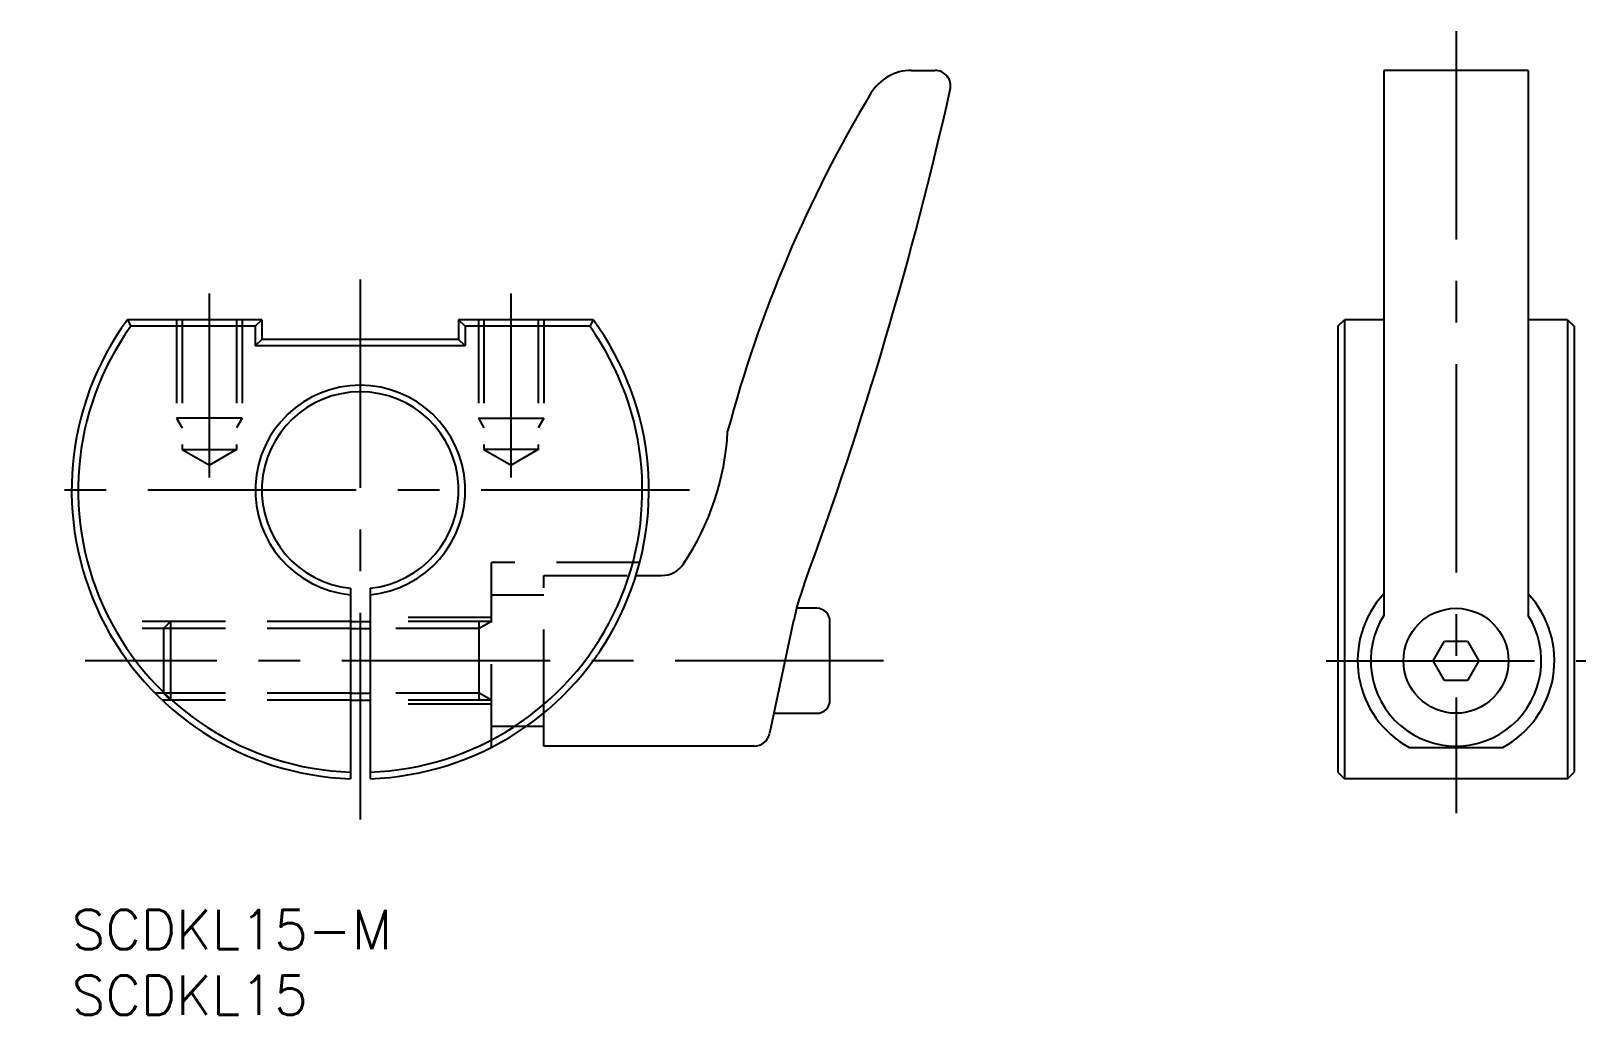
# Model space of a CAD drawing. Extents: x -3 to 115, y -8 to 67.
import ezdxf

# ---------------------------------------------------------------- set-up
doc = ezdxf.new("R2010")
doc.units = 0
doc.header["$LTSCALE"] = 0.5
doc.linetypes.add('CENTER', pattern=[50.8, 31.75, -6.35, 6.35, -6.35])
doc.linetypes.add('DASHED', pattern=[19.05, 12.7, -6.35])
doc.layers.get('0').update_dxf_attribs({"linetype": 'CONTINUOUS'})
for name, color, linetype in [('MSM_CENTER', 1, 'CENTER'), ('MSM_CONTINUOUS', 7, 'CONTINUOUS'), ('MSM_DASHED', 4, 'DASHED'), ('MSM_NARROW', 5, 'CONTINUOUS'), ('MSM_PART_NUMBER', 7, 'CONTINUOUS')]:
    doc.layers.add(name, color=color, linetype=linetype)
doc.styles.get("Standard").update_dxf_attribs({"font": 'txt.shx', "height": 3, "bigfont": 'bigfont.shx'})

# ---------------------------------------------------------------- blocks, each defined once
blk = doc.blocks.new('*U7')
at = {"layer": 'MSM_PART_NUMBER'}
blk.add_text('SCDKL15-M', height=3, dxfattribs=at).set_placement((0, -3))
blk = doc.blocks.new('*U8')
at = {"layer": 'MSM_PART_NUMBER'}
blk.add_text('SCDKL15', height=3, dxfattribs=at).set_placement((0, -8))

msp = doc.modelspace()

# ---------------------------------------------------------------- linework, layer by layer
at = {"layer": 'MSM_CENTER'}
for p, q in [((105.52, 66.99), (105.52, 7.38)), ((22, 48.05), (22, 6.9)), ((10.5, 32.95), (10.5, 46.99)), ((33.5, 32.95), (33.5, 46.99)), ((47.09, 31.99), (-3.09, 31.99)), ((61.87, 18.99), (1.02, 18.99)), ((95.62, 18.99), (115.42, 18.99))]:
    msp.add_line(p, q, dxfattribs=at)
at = {"layer": 'MSM_CONTINUOUS'}
for p, q in [((64.01, 63.99), (65.8, 63.99)), ((111.02, 63.99), (100.02, 63.99)), ((100.02, 63.99), (100.02, 22.45)), ((111.02, 63.99), (111.02, 22.45)), ((14.5, 44.99), (4.25, 44.99)), ((4.25, 44.99), (4.51, 44.49)), ((14, 44.49), (4.51, 44.49)), ((14.5, 44.99), (14, 44.49)), ((14, 44.49), (14, 42.99)), ((14.5, 44.99), (14.5, 43.49)), ((39.75, 44.99), (29.5, 44.99)), ((29.5, 44.99), (29.5, 43.49)), ((29.5, 44.99), (30, 44.49)), ((39.49, 44.49), (30, 44.49)), ((30, 44.49), (30, 42.99)), ((39.75, 44.99), (39.49, 44.49)), ((96.52, 44.49), (97.02, 44.99)), ((96.52, 44.49), (96.52, 10.5)), ((97.02, 44.99), (97.02, 10)), ((100.02, 44.99), (97.02, 44.99)), ((114.02, 44.99), (111.02, 44.99)), ((114.02, 44.99), (114.02, 10)), ((114.02, 44.99), (114.52, 44.49)), ((114.52, 44.49), (114.52, 10.5)), ((14.5, 43.49), (14, 42.99)), ((30, 42.99), (14, 42.99)), ((29.5, 43.49), (14.5, 43.49)), ((30, 42.99), (29.5, 43.49)), ((43.02, 25.49), (44.97, 25.49)), ((21.25, 24.52), (21.25, 10)), ((22.75, 24.52), (22.75, 10)), ((56.8, 22.99), (55.26, 22.99)), ((21.25, 21.99), (22.75, 21.99)), ((55.03, 22.06), (53.2, 13.44)), ((57.8, 15.99), (57.8, 21.99)), ((103.79, 18.99), (104.65, 20.49)), ((104.65, 20.49), (106.39, 20.49)), ((106.39, 20.49), (107.25, 18.99)), ((104.65, 17.49), (103.79, 18.99)), ((107.25, 18.99), (106.39, 17.49)), ((106.39, 17.49), (104.65, 17.49)), ((21.25, 15.99), (22.75, 15.99)), ((36, 12.49), (36, 15.02)), ((53.53, 14.99), (56.8, 14.99)), ((36, 13.99), (34.65, 13.99)), ((52.03, 12.49), (36, 12.49)), ((101.95, 12.39), (109.09, 12.39)), ((96.52, 10.5), (97.02, 10)), ((114.02, 10), (97.02, 10)), ((114.02, 10), (114.52, 10.5))]:
    msp.add_line(p, q, dxfattribs=at)
msp.add_circle((105.52, 18.99), 4, dxfattribs=at)
for centre, radius, start, end in [((64.01, 60.39), 3.6, 90, 148.9817), ((65.8, 62.79), 1.2, 347.6766, 90), ((146.62, 10.7), 100, 148.9712, 165.0534), ((-225.69, 128.48), 300, 339.783, 347.3005), ((22, 31.99), 22, 143.7785, 268.0464), ((22, 31.99), 21.5, 144.4513, 268.0009), ((22, 31.99), 22, 271.9536, 36.2215), ((22, 31.99), 21.5, 271.9991, 35.5487), ((22, 31.99), 8, 275.3794, 264.6206), ((22, 31.99), 7.5, 275.7392, 264.2608), ((30.03, 37.52), 20, 326.1142, 357.0316), ((44.97, 27.49), 2, 270, 326.1142), ((74.6, 17.9), 20, 159.7924, 168), ((105.52, 18.99), 7.5, 137.1666, 241.5768), ((105.52, 18.99), 7.5, 298.4232, 42.8334), ((56.8, 21.99), 1, 0, 90), ((105.52, 18.99), 6.5, 147.7958, 32.2042), ((56.8, 15.99), 1, 270, 0), ((52.03, 13.69), 1.2, 270, 348)]:
    msp.add_arc(centre, radius, start, end, dxfattribs=at)
at = {"layer": 'MSM_DASHED'}
for p, q in [((8, 44.99), (8, 37.49)), ((8.43, 44.99), (8.43, 35.09)), ((12.57, 44.99), (12.57, 35.09)), ((13, 44.99), (13, 37.49)), ((31, 44.99), (31, 37.49)), ((31.43, 44.99), (31.43, 35.09)), ((35.57, 44.99), (35.57, 35.09)), ((36, 44.99), (36, 37.49)), ((13, 37.49), (8, 37.49)), ((8, 37.49), (8.43, 36.74)), ((13, 37.49), (12.57, 36.74)), ((31, 37.49), (36, 37.49)), ((31, 37.49), (31.43, 36.74)), ((36, 37.49), (35.57, 36.74)), ((8.43, 35.09), (12.57, 35.09)), ((8.43, 35.09), (10.5, 33.89)), ((12.57, 35.09), (10.5, 33.89)), ((35.57, 35.09), (31.43, 35.09)), ((31.43, 35.09), (33.5, 33.89)), ((35.57, 35.09), (33.5, 33.89)), ((32, 12.39), (32, 26.49)), ((43.3, 26.49), (32, 26.49)), ((36, 25.49), (43.02, 25.49)), ((36, 15.02), (36, 25.49)), ((36, 23.99), (32, 23.99)), ((21.25, 21.99), (2.4, 21.99)), ((21.25, 21.45), (2.69, 21.45)), ((7, 21.45), (7.54, 21.99)), ((7, 21.45), (7, 16.53)), ((7.54, 21.99), (7.54, 15.99)), ((32, 22.29), (22.75, 22.29)), ((32, 21.99), (22.75, 21.99)), ((31.06, 21.45), (22.75, 21.45)), ((32, 21.99), (31.06, 21.45)), ((31.06, 15.99), (31.06, 21.99)), ((21.25, 16.53), (6.35, 16.53)), ((21.25, 15.99), (6.9, 15.99)), ((7, 16.53), (7.54, 15.99)), ((21.25, 15.99), (7.6, 15.99)), ((31.06, 16.53), (22.75, 16.53)), ((32, 15.99), (22.75, 15.99)), ((32, 15.69), (22.75, 15.69)), ((32, 15.99), (31.06, 16.53)), ((34.65, 13.99), (32, 13.99))]:
    msp.add_line(p, q, dxfattribs=at)
at = {"layer": 'MSM_NARROW'}
for p, q in [((21.25, 21.45), (22.75, 21.45)), ((21.25, 16.53), (22.75, 16.53))]:
    msp.add_line(p, q, dxfattribs=at)

# ---------------------------------------------------------------- block references
for name in ['*U7', '*U8']:
    msp.add_blockref(name, (0, 0))

doc.saveas('drawing.dxf')
